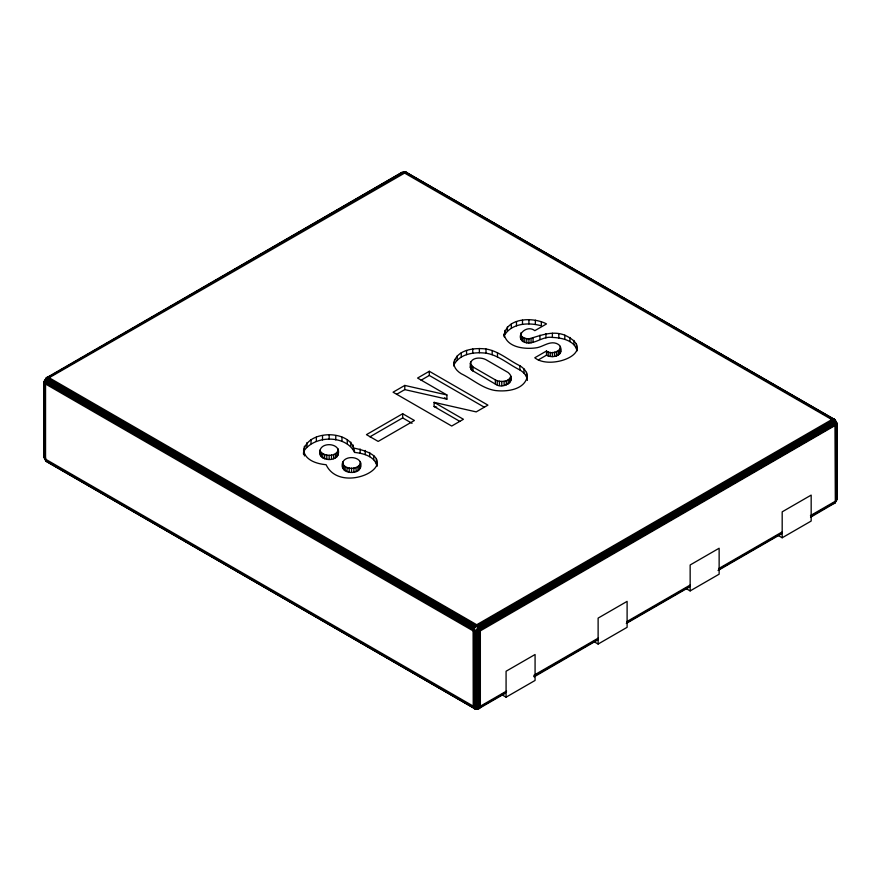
<?xml version="1.0" encoding="UTF-8"?>
<svg xmlns="http://www.w3.org/2000/svg" width="881" height="881" viewBox="0 0 881 881"><rect width="100%" height="100%" fill="white"/><g stroke="black" fill="none" stroke-linecap="round" stroke-linejoin="round"><path stroke-width="1.32" d="M304.408 446.182L303.538 454.2C302.601 428.992 353.358 428.177 354.591 452.438C363.159 453.275 374.7 456.27 376.881 465.851M320.111 450.015C322.688 441.37 341.41 443.539 338.194 454.2C335.628 462.844 316.896 460.675 320.111 450.015L320.42 455.554M338.194 450.015C336.013 456.909 324.241 456.843 320.42 451.369M342.511 462.943C345.077 454.299 363.809 456.468 360.593 467.128C358.016 475.773 339.295 473.604 342.511 462.943C344.625 470.102 358.468 470.102 360.593 462.943M342.511 467.128L342.819 465.774M354.591 448.253C413.277 460.267 341.564 497.875 326.113 464.705C317.149 463.913 304.936 460.422 303.538 450.015M453.759 363.291C456.512 349.526 474.441 347.543 486.004 348.997C498.723 351.056 508.612 360.274 519.889 365.758C523.666 368.093 527.113 371.54 527.389 376.22C524.635 389.975 506.707 391.957 495.144 390.503C482.425 388.444 472.535 379.226 461.259 373.742C457.481 371.419 454.034 367.961 453.759 363.291L453.759 365.373M454.045 366.199L454.629 359.459M470.333 363.291C472.073 357.135 480.993 357.135 485.772 359.591L508.161 372.52C517.51 380.405 503.183 390.162 495.375 384.094L471.544 370.086L470.333 367.465L470.333 363.291L472.987 366.981L495.375 379.909C500.155 382.365 509.075 382.365 510.815 376.22M470.333 367.465L470.641 366.122M504.053 336.168C505.848 317.358 533.302 316.775 546.506 323.922L534.789 330.683C526.32 323.756 513.392 337.291 524.779 342.401C534.437 345.286 542.487 335.771 552.376 337.434C561.538 337.753 574.412 340.253 576.967 350.561M504.328 337.016L504.901 330.353M520.627 338.249L520.913 337.016M504.053 334.075C506.729 347.422 524.129 349.35 535.362 347.94C542.641 347.356 548.984 340.727 556.517 343.469C567.43 348.094 552.068 356.276 546.506 351.001L534.789 357.763C550.955 371.121 600.082 351.651 564.809 335.176C552.596 330.276 540.46 335.617 528.919 338.855C525.748 338.778 521.2 337.797 520.627 334.075M538.302 359.922L546.506 355.186C552.09 358.545 563.278 356.067 560.668 347.61M836.774 424.532L836.774 423.001L834.384 419.323L406.075 172.247L401.703 172.478L46.032 378.026L44.05 381.925L44.05 457.239L46.616 461.677L474.925 708.753L479.297 708.522L480.354 706.177L480.354 630.862L479.87 628.494L477.667 625.279L49.171 377.74L46.616 377.486L44.05 381.925L45.548 384.017L473.108 630.862L476.731 631.732L480.354 630.862L836.774 424.532L831.829 419.576L403.333 172.335L48.059 377.442M48.235 461.82L46.032 461.137L45.548 459.331L45.548 384.017L47.365 377.255L44.226 382.695L49.171 377.74L406.075 172.247L834.968 419.863L836.774 423.001L836.774 499.835L834.968 502.974L832.765 503.657M475.795 708.665L477.667 708.665L474.925 708.753L46.032 461.137L44.733 458.715L44.733 383.4L46.616 380.449L474.176 627.294L478.548 626.193L833.635 421.184L834.384 419.323L831.829 419.576L475.795 625.279L473.593 628.494L473.108 630.862L473.229 707.19L474.176 708.522L478.548 708.753L504.89 693.545M473.593 707.994L474.176 706.65L478.064 706.947L480.354 706.177L506.575 691.045M48.235 377.343L47.365 379.348L474.925 626.193L477.667 625.279L475.795 625.279L48.235 378.423L48.235 377.343L46.616 380.449M45.669 378.819L402.452 172.247L406.824 172.478L407.771 173.81M400.767 173.81L401.703 172.478M477.667 708.665L474.176 708.522L475.41 706.947L475.41 631.633L478.548 626.193M834.384 503.514L836.95 499.075L836.95 423.761L834.384 422.285L479.297 627.294L476.731 631.732L476.731 707.047L479.297 708.522M44.733 455.752L44.05 457.239L45.757 458.219M304.408 450.367C315.288 435.181 345.991 434.884 354.591 452.438M454.629 363.644C461.038 353.358 474.98 351.882 486.004 353.182C498.723 355.241 508.612 364.459 519.889 369.943C523.666 372.267 527.113 375.724 527.389 380.394M504.901 334.538C512.555 322.964 529.184 322.336 541.352 325.816L541.352 321.631M833.635 419.092L832.765 420.259L832.765 419.18L405.205 172.335L403.333 172.335L406.824 172.478M45.548 379.832L44.226 381.165L44.226 457.999L45.988 460.686M396.582 394.347L404.786 389.611L446.898 399.148L446.898 394.963L404.786 385.426L393.069 392.199L451.7 426.041L463.417 419.279L434.102 402.353L434.102 406.537L459.904 421.426M434.102 402.353L476.214 411.89L487.931 405.128L429.3 371.275L417.583 378.048L446.898 394.963M421.096 380.196L429.3 375.46L484.418 407.275M402.683 413.729L366.452 434.641L378.169 441.414L414.4 420.49L402.683 413.729L402.683 417.913L369.954 436.811M474.176 708.522L474.176 627.294L834.384 419.323L836.267 422.285L835.331 420.655M533.974 675.22L598.32 638.075M626.92 621.557L690.076 585.094M718.676 568.586L781.832 532.124M810.421 515.616L835.452 501.168L836.774 499.835L836.267 497.6M506.454 692.059L480.233 707.19L479.297 706.65L479.297 631.336L480.233 629.717L835.331 424.697L836.267 425.248L836.267 500.551L834.968 502.974L810.553 517.268M533.853 676.234L598.199 639.077M626.798 622.57L689.955 586.107M718.555 569.6L781.7 533.137M811.489 515.936L835.331 502.181L834.968 423.486L479.87 628.494L478.064 631.633L478.064 706.947L479.87 707.994M534.106 676.872L597.836 639.881M626.303 623.451L689.592 586.911M718.059 570.481L781.348 533.941M506.079 697.179L535.075 680.451L535.075 654.506L506.079 671.245L506.079 697.179L501.388 694.47M598.122 644.044L627.107 627.316L627.107 601.371L598.122 618.11L598.122 644.044L594.587 642.007M690.153 590.909L719.138 574.181L719.138 548.235L690.153 564.974L690.153 590.909L685.451 588.2M782.185 537.773L811.17 521.045L811.17 495.1L782.185 511.839L782.185 537.773L777.483 535.064M434.102 406.537L436.734 407.132M833.635 421.184L836.774 423.001M444.553 397.794L446.898 399.148M402.683 417.913L412.055 423.32M475.41 706.947L478.548 708.753M834.384 419.323L836.267 422.285M474.176 627.294L475.41 631.633M560.382 350.55L560.668 351.794M510.506 379.05L510.815 380.394M360.285 465.774L360.593 467.128M337.886 452.845L338.194 454.2M577.242 347.61L577.242 350.748M576.394 343.898L576.394 348.083M573.916 340.429L573.916 344.614M569.963 337.456L569.963 341.641M564.809 335.176L564.809 339.361M560.382 346.376L560.382 353.039M559.556 350.01L559.556 354.184M558.807 333.745L558.807 337.919M558.235 351.001L558.235 355.186M556.517 351.761L556.517 355.946M554.523 352.235L554.523 356.42M552.376 333.249L552.376 337.434M552.376 352.4L552.376 356.585M550.229 352.235L550.229 356.42M548.224 351.761L548.224 355.946M546.506 351.001L546.506 355.186M545.934 333.745L545.934 337.919M539.943 335.176L539.943 339.361M535.362 320.199L535.362 324.384M533.071 338.216L533.071 342.401M531.067 338.7L531.067 342.885M528.919 319.715L528.919 323.9M528.919 338.855L528.919 343.039M526.772 338.7L526.772 342.885M526.519 372.388L526.519 376.572M524.779 338.216L524.779 342.401M523.964 368.82L523.964 373.004M523.061 337.456L523.061 341.641M522.488 320.199L522.488 324.384M521.739 336.465L521.739 340.65M520.913 332.831L520.913 339.493M519.889 365.758L519.889 369.943M516.486 321.631L516.486 325.816M511.332 323.922L511.332 328.095M510.506 377.564L510.506 381.748M509.603 378.83L509.603 383.015M508.161 379.909L508.161 384.094M507.379 326.895L507.379 331.08M506.289 380.735L506.289 384.92M504.108 381.264L504.108 385.438M501.774 381.44L501.774 385.625M499.428 381.264L499.428 385.438M497.49 352.829L497.49 357.014M497.247 380.735L497.247 384.92M495.375 379.909L495.375 384.094M492.193 350.473L492.193 354.658M486.004 348.997L486.004 353.182M479.374 348.491L479.374 352.675M472.987 366.981L472.987 371.165M472.745 348.997L472.745 353.182M471.544 365.901L471.544 370.086M470.641 361.937L470.641 368.82M466.567 350.473L466.567 354.658M461.259 352.829L461.259 357.014M457.184 355.891L457.184 360.076M429.3 371.275L429.3 375.46M404.786 385.426L404.786 389.611M377.167 462.943L377.167 466.082M376.297 459.111L376.297 463.296M373.742 455.554L373.742 459.728M369.668 452.482L369.668 456.666M365.23 450.433L365.23 454.618M360.285 461.589L360.285 468.483M360.12 449.002L360.12 453.186M359.382 465.553L359.382 469.738M357.939 466.633L357.939 470.817M356.067 467.47L356.067 471.654M353.887 467.987L353.887 472.172M353.303 445.07L353.303 449.255M351.552 468.163L351.552 472.348M350.814 442.119L350.814 446.304M349.206 467.987L349.206 472.172M347.268 439.553L347.268 443.738M347.026 467.47L347.026 471.654M345.154 466.633L345.154 470.817M343.722 465.553L343.722 469.738M342.819 461.589L342.808 468.483M341.971 437.207L341.971 441.392M337.886 448.66L337.886 455.554M336.983 452.625L336.983 456.81M335.782 435.732L335.782 439.916M335.551 453.704L335.551 457.889M333.679 454.541L333.679 458.726M331.498 455.059L331.498 459.243M329.153 435.225L329.153 439.41M329.153 455.235L329.153 459.419M326.818 455.059L326.818 459.243M324.637 454.541L324.637 458.726M322.765 453.704L322.765 457.889M322.523 435.732L322.523 439.916M321.323 452.625L321.323 456.81M316.345 437.207L316.345 441.392M311.037 439.553L311.037 443.738M306.962 442.614L306.962 446.799M304.408 453.847L304.408 455.94M46.032 381.649L44.733 383.4L45.669 382.861L473.229 629.717L474.176 631.336L473.593 628.494L46.032 381.649M474.176 706.65L473.229 707.19L45.669 460.345L44.733 458.715L474.176 706.65"/></g></svg>
